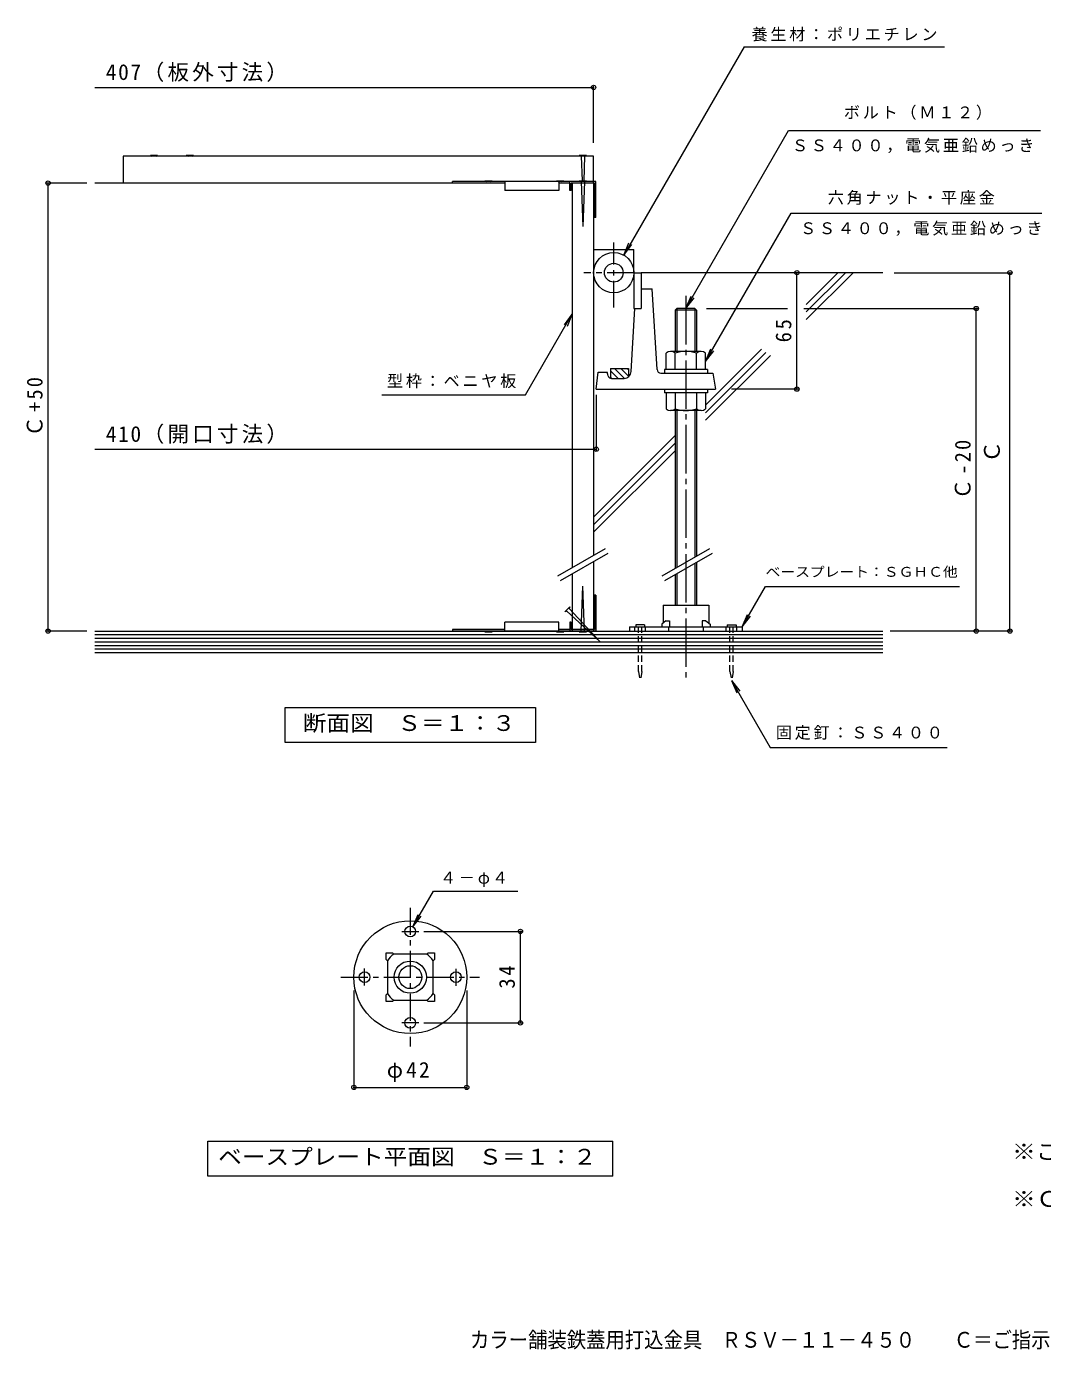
# Model space of a CAD drawing. Units: millimetres on the paper, enlarged 6 times, with parts at other scales. Extents: x -1018 to 1079, y -809 to 668.
# Drawn here: x -1018 to 117, y -809 to 668 of the extents above; entities that cross this region are included whole.
import ezdxf
from ezdxf.enums import TextEntityAlignment as Align

# ---------------------------------------------------------------- set-up
doc = ezdxf.new("R2010")
doc.units = ezdxf.units.MM
doc.header["$LTSCALE"] = 6
doc.header["$PDMODE"] = 32
doc.header["$PDSIZE"] = 4.8
for name, pattern in [('CHAIN1', [8, 5, -1, 1, -1]), ('CHAIN2', [12, 9, -1, 1, -1]), ('DASHED1', [1.8, 1.2, -0.6])]:
    doc.linetypes.add(name, pattern=pattern)
for name, color, linetype, lineweight in [('0-E', 7, 'Continuous', 9), ('1-0_1-0ﾚｲﾔ', 4, 'Continuous', 9), ('1-4_1-4ﾚｲﾔ', 7, 'Continuous', 9), ('1-5_1-5ﾚｲﾔ', 7, 'Continuous', 9), ('1-9', 2, 'CHAIN1', 9), ('1-A', 2, 'Continuous', 9), ('E-0', 4, 'Continuous', 9), ('E-1', 2, 'Continuous', 9), ('E-2', 3, 'Continuous', 9), ('E-4', 7, 'Continuous', 9), ('E-5', 7, 'Continuous', 9), ('E-6', 6, 'Continuous', 9), ('E-8', 3, 'DASHED1', 9), ('E-A', 3, 'Continuous', 9), ('E-B', 4, 'Continuous', 9), ('E-C', 4, 'Continuous', 9)]:
    doc.layers.add(name, color=color, linetype=linetype, lineweight=lineweight)
doc.styles.add('ＭＳ ゴシック', font='')
doc.styles.get('ＭＳ ゴシック').set_extended_font_data('MS Gothic')

msp = doc.modelspace()

# ---------------------------------------------------------------- linework, layer by layer
at = {"layer": '0-E'}
msp.add_line((-460.497, 256.787), (-408.323, 347.156), dxfattribs=at)
at = {"layer": '1-0_1-0ﾚｲﾔ', "linetype": 'CHAIN1'}
for p, q in [((-598.456, -342.042), (-579.433, -342.042)), ((-640.03, -402.468), (-640.03, -383.446)), ((-538.03, -383.616), (-538.03, -402.638)), ((-579.603, -444.042), (-598.626, -444.042))]:
    msp.add_line(p, q, dxfattribs=at)
at = {"layer": '1-0_1-0ﾚｲﾔ'}
for centre, radius in [((-589.03, -393.042), 63), ((-589.03, -342.042), 6), ((-640.03, -393.042), 6), ((-538.03, -393.042), 6), ((-589.03, -444.042), 6)]:
    msp.add_circle(centre, radius, dxfattribs=at)
at = {"layer": '1-4_1-4ﾚｲﾔ'}
for p, q in [((-574.03, -342.042), (-464.229, -342.042)), ((-466.03, -444.042), (-466.03, -342.042)), ((-652.029, -408.042), (-652.029, -517.842)), ((-526.029, -408.042), (-526.029, -517.842)), ((-574.03, -444.042), (-464.229, -444.042)), ((-652.029, -516.042), (-526.029, -516.042))]:
    msp.add_line(p, q, dxfattribs=at)
at = {"layer": '1-4_1-4ﾚｲﾔ', "color": 2}
for p, q in [((-815.03, -615.042), (-815.03, -576.042)), ((-815.03, -576.042), (-363.03, -576.042)), ((-363.03, -615.042), (-363.03, -576.042)), ((-363.03, -615.042), (-815.03, -615.042))]:
    msp.add_line(p, q, dxfattribs=at)
at = {"layer": '1-4_1-4ﾚｲﾔ'}
for p in [(-466.03, -342.042), (-466.03, -444.042), (-652.029, -516.042), (-526.029, -516.042)]:
    msp.add_point(p, dxfattribs=at)
at = {"layer": '1-5_1-5ﾚｲﾔ'}
for q in [(-580.289, -322.988), (-576.898, -324.946)]:
    msp.add_line((-586.029, -336.846), q, dxfattribs=at)
msp.add_lwpolyline([(-586.029, -336.846), (-563.049, -297.042), (-468.78, -297.042)], dxfattribs=at)
at = {"layer": '1-9'}
for p, q in [((-589.03, -315.686), (-589.03, -470.398)), ((-666.385, -393.042), (-511.673, -393.042))]:
    msp.add_line(p, q, dxfattribs=at)
at = {"layer": '1-A'}
for p, q in [((-607.346, -367.542), (-608.846, -366.042)), ((-570.713, -367.542), (-607.346, -367.542)), ((-570.713, -367.542), (-569.213, -366.042)), ((-614.53, -374.726), (-616.03, -373.225)), ((-614.53, -374.726), (-614.53, -411.359)), ((-563.53, -374.726), (-562.03, -373.226)), ((-563.53, -411.359), (-563.53, -374.726)), ((-614.53, -411.359), (-616.03, -412.859)), ((-563.53, -411.359), (-562.03, -412.859)), ((-607.346, -418.542), (-608.846, -420.042)), ((-607.346, -418.542), (-570.713, -418.542)), ((-570.713, -418.542), (-569.213, -420.042))]:
    msp.add_line(p, q, dxfattribs=at)
for points in [[(-616.03, -373.225), (-616.03, -366.042), (-608.846, -366.042)], [(-569.213, -366.042), (-562.03, -366.042), (-562.03, -373.226)], [(-608.846, -420.042), (-616.03, -420.042), (-616.03, -412.859)], [(-562.03, -412.859), (-562.03, -420.042), (-569.213, -420.042)]]:
    msp.add_lwpolyline(points, dxfattribs=at)
for radius in [18, 12.75]:
    msp.add_circle((-589.03, -393.042), radius, dxfattribs=at)
for centre, start, end in [((-596.53, -385.542), 121.00261, 148.99734), ((-581.53, -385.542), 31.00261, 58.99734), ((-596.53, -400.542), 211.00261, 238.99734), ((-581.53, -400.542), 301.00261, 328.99734)]:
    msp.add_arc(centre, 21, start, end, dxfattribs=at)
at = {"layer": 'E-0'}
for p, q in [((-344.323, -1.971), (-344.323, -6.771)), ((-344.323, -1.971), (-218.323, -1.971)), ((-338.323, -6.771), (-338.323, -1.971)), ((-326.323, -6.771), (-326.323, -1.971)), ((-300.823, -1.971), (-300.823, -6.771)), ((-261.823, -1.971), (-261.823, -6.771)), ((-236.323, -6.771), (-236.323, -1.971)), ((-224.323, -6.771), (-224.323, -1.971)), ((-218.323, -1.971), (-218.323, -6.771))]:
    msp.add_line(p, q, dxfattribs=at)
at = {"layer": 'E-1'}
for p, q in [((-339.323, 393.229), (-339.323, 353.23)), ((-331.323, 375.23), (-318.823, 375.23)), ((-313.409, 284.99), (-318.823, 375.23)), ((-342.383, 282.751), (-338.154, 353.23)), ((-339.323, 353.23), (-331.323, 353.23)), ((-381.323, 263.23), (-379.323, 282.23)), ((-379.323, 282.23), (-369.323, 282.23)), ((-368.152, 278.131), (-369.323, 282.23)), ((-365.323, 286.23), (-365.323, 275.23)), ((-365.323, 283.661), (-356.893, 275.23)), ((-360.822, 286.23), (-349.839, 275.248)), ((-353.751, 286.23), (-345.323, 277.803)), ((-346.68, 286.23), (-345.323, 284.874)), ((-309.416, 281.23), (-251.323, 281.23)), ((-251.323, 281.23), (-248.323, 263.23)), ((-365.323, 276.589), (-363.964, 275.23)), ((-364.306, 275.23), (-350.368, 275.23)), ((-381.323, 263.23), (-248.323, 263.23))]:
    msp.add_line(p, q, dxfattribs=at)
for points in [[(-339.323, 393.229), (-331.323, 393.229), (-331.323, 353.23)], [(-365.323, 286.23), (-345.323, 286.23), (-345.323, 277.021)]]:
    msp.add_lwpolyline(points, dxfattribs=at)
for centre, radius, start, end in [((-350.368, 283.23), 8, 270, 356.56705), ((-309.416, 285.23), 4, 183.43649, 270), ((-364.306, 279.23), 4, 195.94832, 270)]:
    msp.add_arc(centre, radius, start, end, dxfattribs=at)
at = {"layer": 'E-2', "linetype": 'CHAIN2'}
msp.add_line((-281.323, 367.229), (-281.323, -59.844), dxfattribs=at)
at = {"layer": 'E-2'}
for p, q in [((-293.323, 351.229), (-291.323, 353.229)), ((-291.323, 353.229), (-291.323, 305.23)), ((-271.323, 353.229), (-291.323, 353.229)), ((-271.323, 353.229), (-271.323, 305.23)), ((-303.323, 285.23), (-303.323, 303.23)), ((-264.317, 305.23), (-298.329, 305.23)), ((-293.323, 285.23), (-293.323, 303.23)), ((-269.323, 285.23), (-269.323, 303.23)), ((-259.323, 285.23), (-259.323, 303.23)), ((-305.323, 285.23), (-305.323, 281.23)), ((-257.323, 285.23), (-305.323, 285.23)), ((-257.323, 285.23), (-257.323, 281.23)), ((-305.323, 263.23), (-305.323, 259.23)), ((-303.323, 259.23), (-303.323, 241.23)), ((-293.323, 259.23), (-293.323, 241.23)), ((-269.323, 259.23), (-269.323, 241.23)), ((-259.323, 259.23), (-259.323, 241.23)), ((-264.317, 239.229), (-298.329, 239.229)), ((-293.323, 239.229), (-293.323, 63.21)), ((-291.323, 239.229), (-291.323, 64.365)), ((-271.323, 239.229), (-271.323, 75.911)), ((-269.323, 239.229), (-269.323, 77.066)), ((-424.353, 54.772), (-371.123, 85.504)), ((-421.353, 49.576), (-368.123, 80.308)), ((-307.938, 54.772), (-254.708, 85.504)), ((-304.938, 49.576), (-251.708, 80.308)), ((-271.323, 68.983), (-271.323, 22.029)), ((-269.323, 70.138), (-269.323, 22.029)), ((-293.323, 56.282), (-293.323, 22.029)), ((-291.323, 57.436), (-291.323, 22.029))]:
    msp.add_line(p, q, dxfattribs=at)
for points in [[(-269.323, 351.229), (-293.323, 351.229), (-293.323, 305.23)], [(-271.323, 353.229), (-269.323, 351.229), (-269.323, 305.23)], [(-257.323, 263.23), (-257.323, 259.23), (-305.323, 259.23)]]:
    msp.add_lwpolyline(points, dxfattribs=at)
for centre, radius, start, end in [((-298.323, 297.98), 7.25, 46.39717, 133.60281), ((-281.323, 268.23), 37, 71.07535, 108.92464), ((-264.323, 297.98), 7.25, 46.39717, 133.60281), ((-298.323, 246.48), 7.25, 226.39717, 313.60281), ((-281.323, 276.23), 37, 251.07535, 288.92464), ((-264.323, 246.48), 7.25, 226.39717, 313.60281)]:
    msp.add_arc(centre, radius, start, end, dxfattribs=at)
at = {"layer": 'E-4'}
for p, q in [((-941.323, 600.013), (-384.323, 600.013)), ((-384.323, 538.229), (-384.323, 601.813)), ((-950.323, 493.229), (-995.166, 493.229)), ((-993.366, -6.771), (-993.366, 493.229)), ((-157.323, 263.23), (-157.323, 393.229)), ((-48.877, 393.229), (82.248, 393.229)), ((80.448, -6.771), (80.448, 393.229)), ((-258.343, 353.229), (-167.982, 353.229)), ((-149.487, 353.229), (44.663, 353.229)), ((42.863, -6.771), (42.863, 353.229)), ((-381.323, 256.846), (-381.323, 194.319)), ((-155.523, 263.23), (-230.323, 263.23)), ((-941.323, 196.119), (-381.323, 196.119)), ((-950.323, -6.771), (-995.166, -6.771)), ((82.248, -6.771), (-53.323, -6.771))]:
    msp.add_line(p, q, dxfattribs=at)
at = {"layer": 'E-4', "color": 4, "linetype": 'CHAIN1'}
for p, q in [((-361.823, 354.175), (-361.823, 426.956)), ((-339.323, 393.229), (-395.147, 393.229))]:
    msp.add_line(p, q, dxfattribs=at)
at = {"layer": 'E-4', "color": 2}
msp.add_lwpolyline([(-728.748, -131.014), (-728.748, -92.014), (-449.312, -92.014), (-449.312, -131.014)], close=True, dxfattribs=at)
at = {"layer": 'E-4'}
for radius in [22.5, 10.5]:
    msp.add_circle((-361.823, 393.229), radius, dxfattribs=at)
for p in [(-384.323, 600.013), (-993.366, 493.229), (-157.323, 393.229), (80.448, 393.229), (42.863, 353.229), (-157.323, 263.23), (-381.323, 196.119), (-993.366, -6.771), (42.863, -6.771), (80.448, -6.771)]:
    msp.add_point(p, dxfattribs=at)
at = {"layer": 'E-5'}
for p, q in [((-216.4, 645.269), (7.407, 645.269)), ((-281.323, 353.229), (-166.662, 551.829)), ((-166.662, 551.829), (114.696, 551.829)), ((-350.642, 412.755), (-341.511, 424.655)), ((-281.323, 353.229), (-275.583, 367.087)), ((-281.323, 353.229), (-272.192, 365.13)), ((-460.497, 256.787), (-408.323, 347.156)), ((-408.323, 347.156), (-417.356, 335.181)), ((-408.323, 347.156), (-413.949, 333.251)), ((-259.323, 294.23), (-253.622, 308.104)), ((-259.323, 294.23), (-250.225, 306.156)), ((-620.876, 256.787), (-460.497, 256.787)), ((-218.323, -1.971), (-192.343, 43.029)), ((-192.343, 43.029), (24.257, 43.029)), ((-218.323, -1.971), (-212.583, 11.887)), ((-218.323, -1.971), (-209.192, 9.929)), ((-230.323, -61.971), (-221.192, -73.871)), ((-230.323, -61.971), (-224.583, -75.829))]:
    msp.add_line(p, q, dxfattribs=at)
for points in [[(-216.4, 645.269), (-350.642, 412.755), (-344.902, 426.613)], [(-259.323, 294.23), (-163.82, 459.645), (116.196, 459.645)], [(-230.323, -61.971), (-187.102, -136.832), (10.38, -136.832)]]:
    msp.add_lwpolyline(points, dxfattribs=at)
at = {"layer": 'E-6'}
for p, q in [((-61.323, 393.229), (-331.323, 393.229)), ((-146.952, 357.827), (-111.549, 393.229)), ((-146.952, 349.342), (-103.064, 393.229)), ((-146.952, 340.856), (-94.578, 393.229)), ((-259.323, 245.456), (-196.794, 307.985)), ((-259.323, 236.97), (-192.029, 304.264)), ((-259.323, 228.485), (-187.004, 300.804)), ((-384.323, 120.455), (-293.323, 211.455)), ((-384.323, 111.97), (-293.323, 202.97)), ((-384.323, 103.485), (-293.323, 194.485)), ((-941.323, -6.771), (-61.323, -6.771)), ((-941.323, -10.771), (-61.323, -10.771)), ((-941.323, -14.771), (-61.323, -14.771)), ((-941.323, -18.771), (-61.323, -18.771)), ((-941.323, -22.771), (-61.323, -22.771)), ((-941.323, -26.771), (-61.323, -26.771)), ((-941.323, -30.771), (-61.323, -30.771))]:
    msp.add_line(p, q, dxfattribs=at)
at = {"layer": 'E-8', "linetype": 'Continuous'}
for p, q in [((-337.323, 0.029), (-337.323, -1.971)), ((-327.324, 0.029), (-337.323, 0.029)), ((-327.324, 0.029), (-327.324, -1.971)), ((-235.323, 0.029), (-225.324, 0.029)), ((-235.323, 0.029), (-235.323, -1.971)), ((-225.324, 0.029), (-225.324, -1.971))]:
    msp.add_line(p, q, dxfattribs=at)
at = {"layer": 'E-8'}
for p, q in [((-334.323, -51.971), (-334.323, -1.971)), ((-330.323, -51.971), (-330.323, -1.971)), ((-232.323, -51.971), (-232.323, -1.971)), ((-228.323, -51.971), (-228.323, -1.971)), ((-334.323, -51.971), (-332.323, -61.971)), ((-330.323, -51.971), (-332.323, -61.971)), ((-232.323, -51.971), (-230.323, -61.971)), ((-228.323, -51.971), (-230.323, -61.971))]:
    msp.add_line(p, q, dxfattribs=at)
at = {"layer": 'E-A'}
for p, q in [((-541.723, 493.229), (-541.723, 494.829)), ((-483.323, 493.229), (-541.723, 493.229)), ((-483.323, 494.829), (-483.323, 484.829)), ((-423.323, 494.829), (-423.323, 484.829)), ((-410.924, 493.229), (-423.323, 493.229)), ((-409.324, 484.829), (-409.324, 493.229)), ((-423.323, 484.829), (-483.323, 484.829)), ((-381.723, 454.829), (-384.323, 454.829)), ((-384.323, 419.015), (-339.323, 419.015)), ((-339.323, 393.229), (-339.323, 419.015)), ((-381.723, 33.229), (-384.323, 33.229)), ((-383.324, 33.229), (-383.324, -5.171)), ((-381.723, 33.229), (-381.723, -6.771)), ((-423.323, 3.229), (-483.323, 3.229)), ((-483.323, -6.771), (-483.323, 3.229)), ((-423.323, -6.771), (-423.323, 3.229)), ((-409.324, 3.229), (-409.324, -5.171)), ((-483.323, -5.171), (-541.723, -5.171)), ((-541.723, -5.171), (-541.723, -6.771)), ((-381.723, -6.771), (-541.723, -6.771)), ((-410.924, -5.171), (-423.323, -5.171)), ((-383.324, -5.171), (-409.324, -5.171))]:
    msp.add_line(p, q, dxfattribs=at)
at = {"layer": 'E-A', "color": 2}
for p, q in [((-306.823, 22.029), (-306.823, 2.254)), ((-306.823, 22.029), (-255.823, 22.029)), ((-255.823, 22.029), (-255.823, 2.254)), ((-303.673, 4.827), (-308.323, 1.029)), ((-308.323, 1.029), (-308.323, -1.971)), ((-258.974, 4.827), (-254.323, 1.029)), ((-254.323, 1.029), (-254.323, -1.971))]:
    msp.add_line(p, q, dxfattribs=at)
at = {"layer": 'E-A'}
for points in [[(-381.723, 454.829), (-381.723, 494.829), (-541.723, 494.829)], [(-409.324, 484.829), (-410.924, 484.829), (-410.924, 494.829)], [(-383.324, 454.829), (-383.324, 493.229), (-409.324, 493.229)], [(-409.324, 3.229), (-410.924, 3.229), (-410.924, -6.771)]]:
    msp.add_lwpolyline(points, dxfattribs=at)
at = {"layer": 'E-A', "color": 2}
for points in [[(-303.673, 4.827), (-299.64, 4.827), (-299.64, -1.971)], [(-258.974, 4.827), (-263.007, 4.827), (-263.007, -1.971)]]:
    msp.add_lwpolyline(points, dxfattribs=at)
at = {"layer": 'E-B', "color": 6}
msp.add_line((-384.323, 493.229), (-384.323, 523.229), dxfattribs=at)
at = {"layer": 'E-B'}
for p, q in [((-541.723, 493.229), (-941.323, 493.229)), ((-408.323, 493.229), (-408.323, 64.027)), ((-384.323, 493.229), (-384.323, 77.883)), ((-384.323, 70.955), (-384.323, -6.771)), ((-408.323, 57.098), (-408.323, -6.771))]:
    msp.add_line(p, q, dxfattribs=at)
at = {"layer": 'E-B', "color": 6}
msp.add_lwpolyline([(-384.323, 523.229), (-909.511, 523.229), (-909.511, 493.229)], dxfattribs=at)
at = {"layer": 'E-C'}
for p, q in [((-879.085, 524.229), (-877.085, 523.229)), ((-879.085, 524.229), (-871.086, 524.229)), ((-873.085, 523.23), (-871.086, 524.229)), ((-839.085, 524.229), (-837.085, 523.229)), ((-839.085, 524.229), (-831.085, 524.229)), ((-833.085, 523.23), (-831.085, 524.229)), ((-400.323, 524.229), (-398.323, 523.229)), ((-400.323, 524.229), (-392.323, 524.229)), ((-398.323, 523.229), (-397.228, 495.829)), ((-394.324, 523.23), (-395.419, 495.829)), ((-394.324, 523.23), (-392.323, 524.229)), ((-505.724, 495.829), (-503.723, 494.829)), ((-505.724, 495.829), (-497.723, 495.829)), ((-499.724, 494.83), (-497.723, 495.829)), ((-425.723, 495.829), (-423.724, 494.829)), ((-425.723, 495.829), (-417.724, 495.829)), ((-419.724, 494.83), (-417.724, 495.829)), ((-400.323, 495.829), (-398.323, 494.829)), ((-400.323, 495.829), (-392.323, 495.829)), ((-398.323, 494.829), (-396.324, 444.826)), ((-394.324, 494.83), (-396.324, 444.826)), ((-394.324, 494.83), (-392.323, 495.829)), ((-398.323, -6.771), (-396.324, 43.232)), ((-394.324, -6.771), (-396.324, 43.232)), ((-410.786, 20.408), (-416.444, 14.752)), ((-414.322, 15.458), (-416.444, 14.752)), ((-414.322, 15.458), (-377.551, -18.485)), ((-410.786, 20.408), (-411.494, 18.287)), ((-411.494, 18.287), (-377.551, -18.485)), ((-505.724, -7.771), (-503.723, -6.771)), ((-505.724, -7.771), (-497.723, -7.771)), ((-499.724, -6.771), (-497.723, -7.771)), ((-425.723, -7.771), (-423.724, -6.771)), ((-425.723, -7.771), (-417.724, -7.771)), ((-419.724, -6.771), (-417.724, -7.771)), ((-400.323, -7.771), (-398.323, -6.771)), ((-400.323, -7.771), (-392.323, -7.771)), ((-394.324, -6.771), (-392.323, -7.771))]:
    msp.add_line(p, q, dxfattribs=at)

# ---------------------------------------------------------------- texts
at = {"layer": '1-4_1-4ﾚｲﾔ', "color": 2, "style": 'ＭＳ ゴシック', "width": 1.1}
for s, p in [('ベースプレート平面図\u3000Ｓ＝１：２', (-803.53, -607.542)), ('※この図面は、ＭＲＫＳ－４５０にセットしたＲＳＶ－１１を示します。', (82.941, -601.756)), ('※Ｃ寸法をご指示下さい。', (82.941, -654.606))]:
    msp.add_text(s, height=17.6, dxfattribs=at).set_placement(p, align=Align.BOTTOM_LEFT)
at = {"layer": '1-4_1-4ﾚｲﾔ', "color": 2, "insert": (-472.03, -405.792), "char_height": 17.6, "attachment_point": 7, "rotation": 90, "style": 'ＭＳ ゴシック'}
msp.add_mtext('\\T1.27;\\W0.95;34', dxfattribs=at)
at = {"layer": '1-4_1-4ﾚｲﾔ', "color": 2, "insert": (-615.279, -510.042), "char_height": 17.6, "attachment_point": 7, "style": 'ＭＳ ゴシック'}
msp.add_mtext('\\T1.19;φ42', dxfattribs=at)
at = {"layer": '1-5_1-5ﾚｲﾔ', "color": 2, "style": 'ＭＳ ゴシック', "width": 0.9}
msp.add_text('カラー舗装鉄蓋用打込金具\u3000ＲＳＶ－１１－４５０\u3000\u3000Ｃ＝ご指示ください', height=17.6, dxfattribs=at).set_placement((-522.3, -811.865), align=Align.BOTTOM_LEFT)
at = {"layer": '1-5_1-5ﾚｲﾔ', "insert": (-555.797, -292.273), "char_height": 13.2, "attachment_point": 7, "style": 'ＭＳ ゴシック'}
msp.add_mtext('\\T1.17;４－φ４', dxfattribs=at)
at = {"layer": 'E-4', "color": 2, "style": 'ＭＳ ゴシック'}
msp.add_text('Ｃ', height=17.6, rotation=90, dxfattribs=at).set_placement((74.448, 181.229), align=Align.BOTTOM_LEFT)
at = {"layer": 'E-4', "color": 2, "style": 'ＭＳ ゴシック', "width": 1.1}
msp.add_text('断面図\u3000Ｓ＝１：３', height=17.6, dxfattribs=at).set_placement((-709.03, -123.514), align=Align.BOTTOM_LEFT)
at = {"layer": 'E-4', "color": 2, "char_height": 17.6, "attachment_point": 7, "style": 'ＭＳ ゴシック'}
for s, insert in [('\\T1.15;407（板外寸法）', (-929.011, 606.013)), ('\\T1.15;410（開口寸法）', (-929.011, 202.12))]:
    msp.add_mtext(s, dxfattribs=dict(at, insert=insert))
at = {"layer": 'E-4', "color": 2, "char_height": 17.6, "attachment_point": 7, "rotation": 90, "style": 'ＭＳ ゴシック'}
for s, insert in [('\\T1.27;\\W0.95;65', (-163.323, 315.48)), ('\\T1.21;\\W0.95;Ｃ+50', (-999.366, 210.229)), ('\\T1.21;\\W0.95;Ｃ-20', (36.863, 140.229))]:
    msp.add_mtext(s, dxfattribs=dict(at, insert=insert))
at = {"layer": 'E-5', "color": 4, "style": 'ＭＳ ゴシック', "width": 1.1}
msp.add_text('ベースプレート：ＳＧＨＣ他', height=11, dxfattribs=at).set_placement((-192.343, 50.529), align=Align.BOTTOM_LEFT)
at = {"layer": 'E-5', "char_height": 13.2, "attachment_point": 7, "style": 'ＭＳ ゴシック'}
for s, insert in [('\\T1.17;養生材：ポリエチレン', (-207.997, 651.269)), ('\\T1.17;ボルト（Ｍ１２）', (-104.915, 563.762)), ('\\T1.17;ＳＳ４００，電気亜鉛めっき', (-162.901, 526.749)), ('\\T1.17;六角ナット・平座金', (-122.872, 468.942)), ('\\T1.17;ＳＳ４００，電気亜鉛めっき', (-153.805, 434.281)), ('\\T1.17;型枠：ベニヤ板', (-615.081, 264.293)), ('\\T1.17;固定釘：ＳＳ４００', (-180.888, -128.158))]:
    msp.add_mtext(s, dxfattribs=dict(at, insert=insert))

doc.saveas('drawing.dxf')
